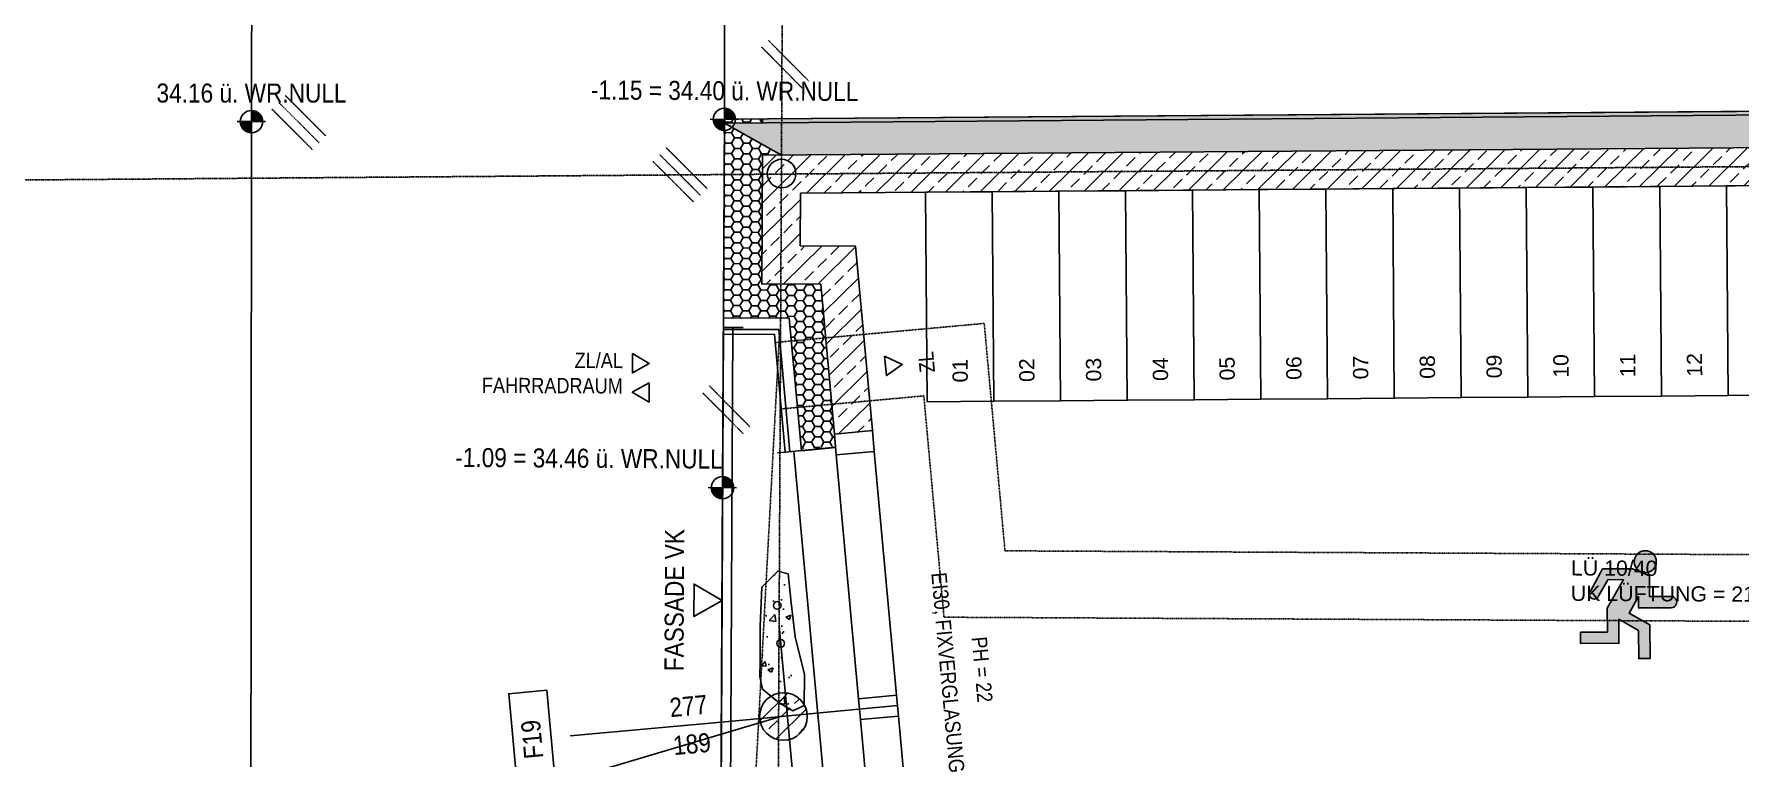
# Model space of a CAD drawing. Header units: millimetres. Extents: x -5498 to 144064, y 340 to 109563.
# Drawn here: x 3776 to 12719, y 71291 to 75090 of the extents above; entities that cross this region are included whole.
import ezdxf
from ezdxf.enums import TextEntityAlignment as Align

# ---------------------------------------------------------------- set-up
doc = ezdxf.new("R2010")
doc.units = ezdxf.units.MM
doc.linetypes.add('HIDDEN2', pattern=[0.1875, 0.125, -0.0625])
doc.linetypes.add('STRICHPUNKT', pattern=[1, 0.5, -0.25, 0, -0.25])
for name, color, linetype in [('00_HLP-G00-LEG-M0', 6, 'Continuous'), ('01-BFL-G00-LEG-M0', 251, 'Continuous'), ('01-SYM-G00-Leg-M0', 251, 'Continuous'), ('01-TXT---------M0', 251, 'Continuous'), ('01-TXT-G00-LEG-M0', 1, 'Continuous'), ('02-ANS-G00-LEG-M0', 251, 'Continuous'), ('02-AXO-G00-LEG-M0', 251, 'STRICHPUNKT'), ('02-FIL-G00-LEG-LILA', 251, 'Continuous'), ('02-FIL-G00-Leg-STB', 251, 'Continuous'), ('02-TWA-G00-LEG-M0', 251, 'Continuous'), ('02-TWB-G00-LEG-M0', 251, 'Continuous'), ('02-WDA-G00-LEG-M0', 251, 'Continuous'), ('02-ZWA-G00-LEG-M0', 251, 'Continuous'), ('03-HID-G00-LEG-M0', 251, 'HIDDEN2'), ('04-STO-G00-LEG-M0', 251, 'Continuous'), ('04-SYM-G00-LEG-EP', 251, 'Continuous'), ('04-TXT---------EP', 251, 'Continuous'), ('04-TXT-G00-Leg-M0', 251, 'Continuous'), ('04-TXT-G00-LEG-POS', 8, 'Continuous'), ('05-SYM---------M0', 251, 'Continuous'), ('05-TXT---------PP', 8, 'Continuous'), ('05-TXT-G00-LEG-M0', 251, 'Continuous'), ('07-MOB-G00-LEG-FAHRRAD', 251, 'Continuous'), ('07-SAN-G00-LEG-LÜFTUNGEN', 251, 'HIDDEN2'), ('07-TXT-G00-LEG-M0', 251, 'Continuous'), ('09-SYM-G00-LEG-GEHSTEIG', 8, 'Continuous'), ('09-VER-G00-LEG-GRUNDSTÜCKSGRENZE', 251, 'Continuous'), ('09-WEG_G00-LEG-M0', 251, 'Continuous')]:
    doc.layers.add(name, color=color, linetype=linetype)
doc.styles.add('ARIAL', font='arial.ttf', dxfattribs={"width": 0.85})
doc.styles.get("Standard").update_dxf_attribs({"font": 'arial.ttf'})
pattern_1 = [(359.70755, (-20078.772, 18756.93), (47.764726, 27.252854), [31.75, -63.5]), (119.70755, (-20078.772, 18756.93), (-47.484027, 27.73904), [31.75, -63.5]), (59.70755, (-20078.772, 18756.93), (0.280699, 54.991893), [-63.5, 31.75])]
pattern_2 = [(360, (-23245.73, -3508.606), (47.625, 27.4963), [31.75, -63.5]), (120, (-23245.73, -3508.606), (-47.624994, 27.49631), [31.75, -63.5]), (60, (-23245.73, -3508.606), (6e-06, 54.99261), [-63.5, 31.75])]

# ---------------------------------------------------------------- blocks, each defined once
blk = doc.blocks.new('01-HK1')
for p, q in [((-0.0005, -0.0742), (-0.0005, 0.0742)), ((0.0737, 0), (-0.0747, 0))]:
    blk.add_line(p, q)
blk.add_circle((-0.0005, 0), 0.0586)
for points in [[(-0.0005, 0.0586), (0.0409, 0.0414), (-0.0005, 0)], [(-0.0005, 0), (0.0581, 0), (0.0409, 0.0414)], [(-0.0591, 0), (-0.0419, -0.0414), (-0.0005, 0)], [(-0.0419, -0.0414), (-0.0005, -0.0586), (-0.0005, 0)]]:
    blk.add_solid(points)
at = {"layer": '01-TXT---------M0', "color": 8, "style": 'ARIAL', "width": 0.85}
blk.add_attdef('HEIGHT', text='', height=0.1, dxfattribs=at).set_placement((0, 0.2), align=Align.TOP_CENTER)
blk = doc.blocks.new('04-TXT')
blk.add_line((0, 0), (0.8529, 0))
at = {"layer": '04-TXT---------EP', "color": 8, "style": 'ARIAL', "width": 0.85}
blk.add_attdef('WIDTH', text='', height=0.1, dxfattribs=at).set_placement((0.6322, 0.05), align=Align.CENTER)
blk.add_attdef('HEIGHT', text='', height=0.1, dxfattribs=at).set_placement((0.6322, -0.05), align=Align.TOP_CENTER)
blk = doc.blocks.new('türachse&qualität')
at = {"layer": '05-SYM---------M0'}
blk.add_line((-0.4, 0), (-0.4, 0), dxfattribs=at)
at = {"layer": '05-TXT---------PP'}
blk.add_lwpolyline([(-0.5, -0.25), (-0.5, 0.25), (-0.7, 0.25), (-0.7, -0.25)], close=True, dxfattribs=at)
at = {"layer": '05-TXT---------PP', "color": 8, "style": 'ARIAL', "text_generation_flag": 6, "width": 0.85}
blk.add_attdef('POS.NR.', text='', height=0.1, rotation=270, dxfattribs=at).set_placement((-0.6529, -0.0112), align=Align.TOP_CENTER)
blk = doc.blocks.new('01-HK3')
blk.add_lwpolyline([(0, 0), (0.0423, 0.0732), (-0.0423, 0.0732)], close=True)
at = {"color": 0, "style": 'ARIAL', "width": 0.85}
blk.add_attdef('HEIGHT', text='', height=0.05, dxfattribs=at).set_placement((0, 0.35), align=Align.TOP_CENTER)
blk = doc.blocks.new('9809550')
at = {"color": 18, "lineweight": 30, "true_color": 0x000000}
for points in [[(423921.7, 99168.8), (423956.8, 99168.8), (423956.8, 99202.9), (423984.5, 99214.5), (424033.7, 99214.5), (424053.8, 99178.3)], [(424040.2, 99170.9), (424025.2, 99196.7), (423999.7, 99196.8), (424026.2, 99150.3), (424026.2, 99110.9), (424070.2, 99110.9), (424070.2, 99092.3), (424007.5, 99092.3), (424007.5, 99131.7), (423975, 99113.1), (423975, 99067), (423956.5, 99067), (423956.5, 99122.4), (423990.5, 99141.9), (423975.1, 99168.8), (423975.1, 99150.2), (423921.7, 99150.3)]]:
    blk.add_lwpolyline(points, dxfattribs=at)
blk.add_circle((423963.6, 99225.9), 18.1, dxfattribs=at)
for centre, radius, start, end in [((423921.7, 99159.5), 9.27, 89.9849, 270.0151), ((424047.8, 99173.1), 7.96, 195.7299, 41.4005)]:
    blk.add_arc(centre, radius, start, end, dxfattribs=at)
blk = doc.blocks.new('750298750')
h = blk.add_hatch(color=3)
h.paths.add_polyline_path([(426943.6, 99576.9), (426968.1, 99576.8), (426982.5, 99552, 1.25347), (426995.6, 99559.2), (426976.3, 99594), (426929, 99594), (426902.3, 99582.8), (426902.3, 99550), (426868.6, 99550, 1), (426868.6, 99532.2), (426919.9, 99532.1), (426919.9, 99550), (426934.8, 99524.1), (426902.1, 99505.4), (426902.1, 99452.1), (426919.8, 99452.1), (426919.8, 99496.4), (426951.1, 99514.3), (426951.1, 99476.4), (427011.4, 99476.4), (427011.4, 99494.3), (426969.1, 99494.3), (426969.1, 99532.2)])
h.paths.add_polyline_path([(426891.5, 99604.9, 1), (426926.3, 99604.9, 1)])
at = {"xscale": 0.9619413167778113, "yscale": 0.9619413167778113, "zscale": 0.9619413167778113}
blk.add_blockref('9809550', (19080.8, 4155.4), dxfattribs=at)

msp = doc.modelspace()

# ---------------------------------------------------------------- hatches: boundary and pattern name
at = {"layer": '00_HLP-G00-LEG-M0'}
h = msp.add_hatch(dxfattribs=at)
h.set_pattern_fill('AR-CONC', color=256, scale=1.5, angle=107.04654, style=0)
h.set_pattern_definition([(49.70755, (-19978.77, 18756.42), (273.1514, -25.3032), [28.575, -314.325]), (354.70755, (-19978.77, 18756.42), (-51.4008, 286.851), [22.86, -251.46]), (100.15855, (-19956, 18754.3), (221.7516, 261.5466), [24.285, -267.135]), (45.89175, (-19978.4, 18832.62), (406.2914, -65.1381), [42.8625, -471.4875]), (96.34315, (-19944.53, 18827.2), (357.996, 369.3159), [36.4275, -400.7025]), (350.89155, (-19978.4, 18832.6), (357.9966, 369.3152), [34.29, -377.19]), (20.70755, (-19940.38, 18813.38), (226.6364, -154.5571), [28.575, -314.325]), (325.70755, (-19940.38, 18813.38), (94.112, 275.8052), [22.86, -251.46]), (71.15895, (-19921.5, 18800.5), (320.7478, 121.2487), [24.285, -267.135]), (37.20755, (-19978.77, 18756.42), (5.28022, 126.80726), [0, -248.412, 0, -255.27, 0, -252.4125]), (7.20755, (-19978.77, 18756.42), (100.9952, 149.7573), [0, -145.542, 0, -242.697, 0, -96.2025]), (327.20755, (-20063.74, 18756.85), (203.33938, -9.63113), [0, -95.25, 0, -297.18, 0, -394.335]), (317.20755, (-20101.83, 18757.05), (222.38555, 37.0051), [0, -123.825, 0, -197.358, 0, -280.035])])
h.paths.add_polyline_path([(7676, 72271.2), (7591, 72187.1), (7583, 71982.9), (7582, 71792.7), (7581.6, 71718.8), (7595.4, 71651.8), (7683.1, 71577.4), (7753.3, 71538.3), (7813.4, 71566.1), (7814.2, 71728.1), (7765.9, 71925.6), (7745.7, 72105.3), (7728.8, 72256.8)])
at = {"layer": '02-FIL-G00-LEG-LILA'}
h = msp.add_hatch(dxfattribs=at)
h.set_pattern_fill('HONEY', color=256, scale=10, angle=107.04654, style=0)
h.set_pattern_definition(pattern_2)
h.paths.add_polyline_path([(14733.4, 74679.3), (7395.2, 74622.4), (7694.4, 74454.7), (14734.8, 74509.3)])
h = msp.add_hatch(dxfattribs=at)
h.set_pattern_fill('HONEY', color=256, scale=10, angle=107.04654, style=0)
h.set_pattern_definition(pattern_2)
h.paths.add_polyline_path([(7595.3, 74644), (7595.2, 74624), (14733.4, 74679.3), (14733.3, 74699.3)])
h = msp.add_hatch(dxfattribs=at)
h.set_pattern_fill('HONEY', color=256, scale=10, angle=107.04654, style=0)
h.set_pattern_definition(pattern_1)
h.paths.add_polyline_path([(7594.4, 74454), (7694.4, 74454.7), (7395.2, 74622.4), (7390, 73599.8), (7735.4, 73598.1), (7798, 72911.2), (7977.3, 72927.6), (7971.8, 72987.3), (7899.8, 73777.2), (7590.9, 73778.8)])
h = msp.add_hatch(dxfattribs=at)
h.set_pattern_fill('HONEY', color=256, scale=10, angle=107.04654, style=0)
h.set_pattern_definition(pattern_1)
h.paths.add_polyline_path([(7395.2, 74622.4), (7395.3, 74642.4), (7595.3, 74644), (7595.2, 74624)])
at = {"layer": '02-FIL-G00-Leg-STB'}
h = msp.add_hatch(dxfattribs=at)
h.set_pattern_fill('ANSI33', color=256, scale=20, angle=107.04654, style=0)
h.set_pattern_definition([(44.70755, (-20078.77, 18756.93), (-89.34302, 90.25976), []), (44.70755, (-19988.97, 18756.47), (-89.34302, 90.25976), [63.5, -31.75])])
h.paths.add_polyline_path([(14734.8, 74509.3), (7594.4, 74454), (7590.9, 73778.8), (7899.8, 73777.2), (7971.8, 72987.3), (8171, 73005.5), (8082.5, 73976.3), (7792, 73977.8), (7793.4, 74254.4), (14649.2, 74308.1)])
h = msp.add_hatch(dxfattribs=at)
h.set_pattern_fill('ANSI33', color=256, scale=20, angle=107.04654, style=0)
h.set_pattern_definition([(44.70755, (-20053.77, 18756.8), (-89.34302, 90.25976), []), (44.70755, (-19963.97, 18756.35), (-89.34302, 90.25976), [63.5, -31.75])])
edge = h.paths.add_edge_path()
edge.add_arc((7704.3, 71508.2), 125, 0, 360)

# ---------------------------------------------------------------- linework, layer by layer
msp.add_circle((7694.8, 74357.6), 75.2)
at = {"layer": '00_HLP-G00-LEG-M0'}
msp.add_lwpolyline([(7676, 72271.2), (7591, 72187.1), (7583, 71982.9), (7582, 71792.7), (7581.6, 71718.8), (7595.4, 71651.8), (7683.1, 71577.4), (7753.3, 71538.3), (7813.4, 71566.1), (7814.2, 71728.1), (7765.9, 71925.6), (7745.7, 72105.3), (7728.8, 72256.8)], close=True, dxfattribs=at)
msp.add_lwpolyline([(8071.5, 67709.2), (7681.8, 71983.5)], dxfattribs=at)
for centre in [(7672, 72091.1), (7690.1, 71891.9)]:
    msp.add_circle(centre, 20, dxfattribs=at)
at = {"layer": '01-BFL-G00-LEG-M0', "linetype": 'HIDDEN2', "ltscale": 3}
msp.add_lwpolyline([(7434.9, 105054.1), (7395.5, 74772.4), (7395.3, 74642.4), (7303, 56561.5), (7213.6, 23866.1)], dxfattribs=at)
at = {"layer": '01-SYM-G00-Leg-M0'}
msp.add_lwpolyline([(4980.9, 70951.4), (5822.7, 70951.4), (7695.4, 71509.6)], dxfattribs=at)
at = {"layer": '01-TXT-G00-LEG-M0', "flags": 128}
msp.add_lwpolyline([(8235, 73398.7), (8327.1, 73356.2), (8244.2, 73297.7)], close=True, dxfattribs=at)
at = {"layer": '02-ANS-G00-LEG-M0'}
for points in [[(7674.2, 72891.9), (7714, 72895.6)], [(7758.8, 72899.6), (8008.5, 70163.4)]]:
    msp.add_lwpolyline(points, dxfattribs=at)
at = {"layer": '02-AXO-G00-LEG-M0'}
for points in [[(7706.9, 76915.9), (7592.6, 54516.2)], [(7837.8, 74842.4), (7626.7, 75055.6)], [(7802.2, 74807.2), (7591.2, 75020.4)], [(5305.7, 74554.4), (5093.6, 74766.6)], [(5235, 74483.7), (5022.9, 74695.8)], [(5270.4, 74519.1), (5058.2, 74731.2)], [(2505.1, 74314.5), (23524.7, 74477.4)], [(7232.7, 74209.2), (7020.6, 74421.3)], [(7268.1, 74244.5), (7056, 74456.7)], [(7303.4, 74279.9), (7091.3, 74492)], [(7493, 72993.4), (7281.9, 73206.6)], [(7528.5, 73028.6), (7317.5, 73241.8)]]:
    msp.add_lwpolyline(points, dxfattribs=at)
at = {"layer": '02-FIL-G00-LEG-LILA'}
msp.add_lwpolyline([(7694.4, 74454.7), (7395.2, 74622.4)], dxfattribs=at)
at = {"layer": '02-TWA-G00-LEG-M0'}
for p, q in [((21775.1, 74563.9), (7594.4, 74454)), ((7793.4, 74255.5), (21574.1, 74362.3)), ((7793.4, 74255.5), (7792, 73977.8))]:
    msp.add_line(p, q, dxfattribs=at)
for points in [[(7594.4, 74454), (7590.9, 73778.8), (7899.8, 73777.2), (7971.6, 72990.5)], [(7971.6, 72990.5), (8170.7, 73008.7), (8082.5, 73976.3), (7792, 73977.8)]]:
    msp.add_lwpolyline(points, dxfattribs=at)
msp.add_circle((7704.3, 71508.2), 125, dxfattribs=at)
at = {"layer": '02-TWB-G00-LEG-M0'}
msp.add_lwpolyline([(22499.5, 95322.7), (22520.7, 92934), (24188.2, 92953.7), (24212.5, 90043), (22554.6, 90026.2), (22596.5, 85489.1), (24254.4, 85505.9), (24220, 78760.8), (22377.3, 78750.8), (22390.5, 74757.3), (7395.3, 74642.4), (7434.9, 105054.1)], dxfattribs=at)
at = {"layer": '02-WDA-G00-LEG-M0'}
for p, q in [((21976, 74735.4), (7395.2, 74622.4)), ((7493.2, 73549.3), (7389.8, 73549.8))]:
    msp.add_line(p, q, dxfattribs=at)
for points in [[(7358.2, 67369.9), (7395.2, 74622.4)], [(7390, 73599.8), (7735.4, 73598.1), (7798.7, 72903.3)], [(7971.6, 72990.5), (7977.9, 72920.8)], [(7798.7, 72903.3), (7977.9, 72920.8)]]:
    msp.add_lwpolyline(points, dxfattribs=at)
msp.add_lwpolyline([(7395.2, 74622.4), (7395.3, 74642.4), (7595.3, 74644), (7595.2, 74624)], close=True, dxfattribs=at)
at = {"layer": '02-ZWA-G00-LEG-M0'}
for points in [[(7389.6, 73514.8), (7657.8, 73513.5), (7714, 72895.6)], [(7389.7, 73539.8), (7680.6, 73538.4), (7738.9, 72897.8)], [(7714, 72895.6), (7977.9, 72921)]]:
    msp.add_lwpolyline(points, dxfattribs=at)
at = {"layer": '03-HID-G00-LEG-M0', "ltscale": 0.5}
msp.add_lwpolyline([(7358.7, 67469.9), (7683.3, 73508.6)], dxfattribs=at)
at = {"layer": '04-STO-G00-LEG-M0'}
for points in [[(7971.6, 72990.5), (7981.5, 72881), (8180.7, 72899.1), (8170.7, 73008.7)], [(8098.3, 71601.7), (8108.2, 71492.2), (8307.3, 71510.4), (8297.3, 71619.9)]]:
    msp.add_lwpolyline(points, close=True, dxfattribs=at)
at = {"layer": '04-SYM-G00-LEG-EP'}
for points in [[(8180.7, 72899.1), (8297.3, 71619.9)], [(7981.5, 72881), (8098.3, 71601.7)], [(8108.2, 71492.2), (8224.5, 70216.2)], [(8307.3, 71510.4), (8423.4, 70234.3)]]:
    msp.add_lwpolyline(points, dxfattribs=at)
at = {"layer": '04-TXT-G00-Leg-M0'}
msp.add_lwpolyline([(7435.4, 71483.7), (8302.3, 71565.1)], dxfattribs=at)
at = {"layer": '07-MOB-G00-LEG-FAHRRAD'}
for points in [[(8457.5, 73159.6), (8448.9, 74259.5), (8798.8, 74262.3), (8807.5, 73162.3)], [(8807.5, 73162.3), (8798.8, 74262.3), (9148.8, 74265), (9157.5, 73165)], [(9157.5, 73165), (9148.8, 74265), (9498.8, 74267.7), (9507.4, 73167.8)], [(9507.4, 73167.8), (9498.8, 74267.7), (9848.8, 74270.5), (9857.4, 73170.5)], [(9857.4, 73170.5), (9848.8, 74270.5), (10198.8, 74273.2), (10207.4, 73173.3)], [(10207.4, 73173.3), (10198.8, 74273.2), (10548.8, 74276), (10557.4, 73176)], [(10557.4, 73176), (10548.8, 74276), (10898.8, 74278.7), (10907.4, 73178.7)], [(10907.4, 73178.7), (10898.8, 74278.7), (11248.8, 74281.4), (11257.4, 73181.5)], [(11257.4, 73181.5), (11248.8, 74281.4), (11598.8, 74284.2), (11607.4, 73184.2)], [(11607.4, 73184.2), (11598.8, 74284.2), (11948.8, 74286.9), (11957.4, 73187)], [(11957.4, 73187), (11948.8, 74286.9), (12298.7, 74289.7), (12307.4, 73189.7)], [(12307.4, 73189.7), (12298.7, 74289.7), (12648.7, 74292.4), (12657.3, 73192.4)], [(12657.3, 73192.4), (12648.7, 74292.4), (12998.7, 74295.2), (13007.3, 73195.2)]]:
    msp.add_lwpolyline(points, close=True, dxfattribs=at)
at = {"layer": '07-SAN-G00-LEG-LÜFTUNGEN', "linetype": 'HIDDEN2', "ltscale": 0.5}
for points in [[(8124.7, 73513.4), (8757.3, 73571.1), (8866.1, 72377.6), (20212.5, 72319.6)], [(7661.6, 73471.2), (8124.7, 73513.4)], [(7693.4, 73122.6), (8156.5, 73164.8)], [(8156.5, 73164.8), (8440.5, 73190.7), (8546.4, 72029.2), (20210.7, 71969.7)]]:
    msp.add_lwpolyline(points, dxfattribs=at)
at = {"layer": '07-TXT-G00-LEG-M0', "flags": 128}
for points in [[(6913.3, 73412.5), (7000.9, 73361.3), (6912.8, 73311)], [(7000.4, 73259.8), (6912.2, 73209.5), (6999.9, 73158.3)]]:
    msp.add_lwpolyline(points, close=True, dxfattribs=at)
at = {"layer": '09-SYM-G00-LEG-GEHSTEIG'}
msp.add_lwpolyline([(4817.3, 21928.5), (4869, 37828.7), (4899.5, 56604.3), (4916, 74630.1), (4944.2, 89724.2)], dxfattribs=at)
at = {"layer": '09-VER-G00-LEG-GRUNDSTÜCKSGRENZE'}
msp.add_lwpolyline([(61916.9, 26338.1), (50753.8, 26465.4), (34258.6, 26668.8), (34351.1, 56612.8), (7433, 56561.7), (7303.1, 56562.4), (7385.6, 72730.1), (7395.3, 74642.4), (22389.1, 74758.6), (44751.9, 74814.2), (44634.2, 56631.7), (44768.4, 56632.6), (61916.9, 56665.1)], close=True, dxfattribs=at)
at = {"layer": '09-WEG_G00-LEG-M0'}
for p, q in [((7389.8, 73549.8), (7357.8, 67284.9)), ((7439.8, 73549.6), (7408, 67334.7))]:
    msp.add_line(p, q, dxfattribs=at)

# ---------------------------------------------------------------- block references
at = {"color": 102, "lineweight": 30, "true_color": 0x21de37, "xscale": -3.324484011775431, "yscale": 3.32448401177543, "zscale": 3.32448401177543, "rotation": 0.2745739577262629}
msp.add_blockref('750298750', (1433045.5, -252009.6), dxfattribs=at)
at = {"layer": '01-SYM-G00-Leg-M0', "xscale": 999.9999999999995, "yscale": 999.9999999999995, "zscale": 999.9999999999995}
for p, rotation, values in [((4915.8, 74630.3), 4.12714685051e-05, {'HEIGHT': '34.16 ü. WR.NULL'}), ((7395.1, 74642.4), 359.6300068704656, {'HEIGHT': '-1.15 = 34.40 ü. WR.NULL'})]:
    msp.add_blockref('01-HK1', p, dxfattribs=dict(at, rotation=rotation)).add_auto_attribs(values)
at = {"layer": '01-SYM-G00-Leg-M0'}
ref = msp.add_blockref('01-HK1', (7385.3, 72708.9), dxfattribs=dict(at, xscale=999.9999999999995, yscale=999.9999999999995, zscale=999.9999999999995, rotation=359.6300068704656))
ref.add_attrib('HEIGHT', '-1.09 = 34.46 ü. WR.NULL', dxfattribs={"layer": '01-TXT---------M0', "color": 8, "height": 100, "rotation": 359.63001, "style": 'ARIAL', "width": 0.85}).set_placement((7386.6, 72908.9), align=Align.TOP_RIGHT)
ref = msp.add_blockref('01-HK3', (7382.4, 72117.5), dxfattribs=dict(at, xscale=1999.999999999999, yscale=1999.999999999999, zscale=1999.999999999999, rotation=89.70754933106328))
ref.add_attrib('HEIGHT', 'FASSADE VK', dxfattribs={"layer": '0', "color": 0, "height": 100, "rotation": 89.70755, "style": 'ARIAL', "width": 0.85}).set_placement((7082.5, 72119), align=Align.TOP_CENTER)
at = {"layer": '04-TXT-G00-Leg-M0', "xscale": 999.9999999999995, "yscale": 999.9999999999995, "zscale": 999.9999999999995, "rotation": 5.208635782020268}
msp.add_blockref('04-TXT', (6586, 71406.3), dxfattribs=at).add_auto_attribs({'WIDTH': '277', 'HEIGHT': '189'})
at = {"layer": '04-TXT-G00-LEG-POS'}
ref = msp.add_blockref('türachse&qualität', (6984.3, 71443.1), dxfattribs=dict(at, xscale=999.9999999999995, yscale=999.9999999999995, zscale=999.9999999999995, rotation=5.288283384501746))
ref.add_attrib('POS.NR.', 'F19', dxfattribs={"layer": '05-TXT---------PP', "color": 8, "height": 100, "rotation": 275.28828, "style": 'ARIAL', "text_generation_flag": 6, "width": 0.85}).set_placement((6386.9, 71387.8), align=Align.MIDDLE_CENTER)

# ---------------------------------------------------------------- texts
at = {"layer": '01-TXT-G00-LEG-M0', "style": 'ARIAL', "text_generation_flag": 6, "width": 0.85}
msp.add_text('ZL', height=80, rotation=275.20762, dxfattribs=at).set_placement((8414.7, 73364.1), align=Align.TOP_CENTER)
at = {"layer": '01-TXT-G00-LEG-M0', "char_height": 80, "width": 750, "attachment_point": 4}
for s, insert, rotation in [('{\\fArial|b0|i0|c0|p34;01}', (8631.7, 73260.9), 90.44861), ('{\\fArial|b0|i0|c0|p34;02}', (8981.7, 73263.7), 90.44865), ('{\\fArial|b0|i0|c0|p34;03}', (9331.7, 73266.4), 90.44865), ('{\\fArial|b0|i0|c0|p34;04}', (9681.7, 73269.1), 90.44865), ('{\\fArial|b0|i0|c0|p34;05}', (10031.6, 73271.9), 90.44865), ('{\\fArial|b0|i0|c0|p34;06}', (10381.6, 73274.6), 90.44865), ('{\\fArial|b0|i0|c0|p34;07}', (10731.6, 73277.4), 90.44865), ('{\\fArial|b0|i0|c0|p34;08}', (11081.6, 73280.1), 90.44865), ('{\\fArial|b0|i0|c0|p34;09}', (11431.6, 73282.9), 90.44865), ('{\\fArial|b0|i0|c0|p34;10}', (11781.6, 73285.6), 90.44865), ('{\\fArial|b0|i0|c0|p34;11}', (12131.6, 73288.3), 90.44865), ('{\\fArial|b0|i0|c0|p34;12}', (12481.6, 73291.1), 90.44865)]:
    msp.add_mtext(s, dxfattribs=dict(at, insert=insert, rotation=rotation))
at = {"layer": '05-TXT-G00-LEG-M0', "char_height": 80, "rotation": 275.20865, "style": 'ARIAL'}
for s, insert, width, attachment_point in [('EI30, FIXVERGLASUNG', (8607, 71742.1), 2316.4, 2), ('PH = 22', (8706.6, 71751.2), 1619.9, 8)]:
    msp.add_mtext(s, dxfattribs=dict(at, insert=insert, width=width, attachment_point=attachment_point))
at = {"layer": '07-SAN-G00-LEG-LÜFTUNGEN', "linetype": 'HIDDEN2', "ltscale": 0.5, "insert": (11833.6, 72328.3), "char_height": 80, "width": 1471.2, "attachment_point": 1, "rotation": 359.70755}
msp.add_mtext('{\\fArial|b0|i0|c0|p34;LÜ 10/40\\PUK LÜFTUNG = 211 Ü. FOK!}', dxfattribs=at)
at = {"layer": '07-TXT-G00-LEG-M0', "insert": (6862.7, 73309), "char_height": 80, "width": 2873, "attachment_point": 6, "rotation": 359.70755, "style": 'ARIAL'}
msp.add_mtext('ZL/AL\\PFAHRRADRAUM', dxfattribs=at)

doc.saveas('drawing.dxf')
